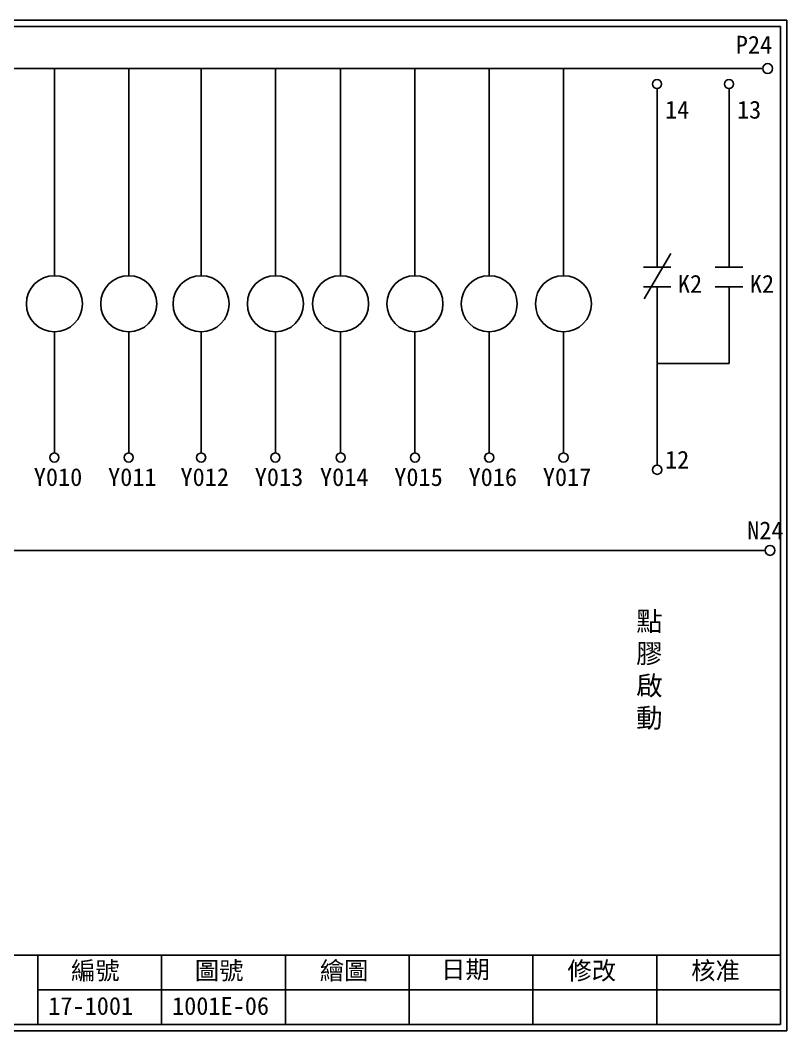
# Model space of a CAD drawing. Extents: x 926 to 1213, y 3 to 207.
# Drawn here: x 1057.9 to 1212.7, y 3 to 207 of the extents above; entities that cross this region are included whole.
import ezdxf

# ---------------------------------------------------------------- set-up
doc = ezdxf.new("R2010")
doc.units = 0
doc.layers.get('0').update_dxf_attribs({"linetype": 'CONTINUOUS'})
doc.layers.add('圖框層', color=7, linetype='CONTINUOUS')
doc.layers.add('標尺寸層', color=3, linetype='CONTINUOUS')
doc.styles.add('CNS', font='romanc.shx', dxfattribs={"bigfont": 'chineset.shx'})
doc.styles.add('STSL', font='kaiu.ttf')

msp = doc.modelspace()

# ---------------------------------------------------------------- linework, layer by layer
at = {"color": 7}
for p, q in [((1186.54, 157.14), (1186.54, 193.16)), ((1201.08, 157.14), (1201.08, 193.16)), ((1186.57, 117.15), (1186.57, 153.17))]:
    msp.add_line(p, q, dxfattribs=at)
for centre in [(1208.88, 197.22), (1209.36, 99.96)]:
    msp.add_circle(centre, 1)
at = {"layer": '圖框層', "color": 7}
for p, q in [((1212.74, 206.97), (925.74, 206.97)), ((1212.74, 3), (1212.74, 206.97)), ((1211.49, 205.72), (926.99, 205.72)), ((1211.49, 4.25), (1211.49, 205.72)), ((926.99, 18.25), (1211.49, 18.25)), ((1061.49, 4.25), (1061.49, 18.25)), ((1086.49, 4.25), (1086.49, 18.25)), ((1111.49, 4.25), (1111.49, 18.25)), ((1136.49, 4.25), (1136.49, 18.25)), ((1161.49, 4.25), (1161.49, 18.25)), ((1186.49, 4.25), (1186.49, 18.25)), ((1061.49, 11.25), (1211.49, 11.25)), ((926.99, 4.25), (1211.49, 4.25)), ((925.74, 3), (1212.74, 3))]:
    msp.add_line(p, q, dxfattribs=at)
at = {"layer": '標尺寸層', "color": 7}
for p, q in [((930.28, 197.22), (1207.88, 197.22)), ((1064.86, 197.22), (1064.86, 155.39)), ((1079.86, 197.22), (1079.86, 155.39)), ((1094.48, 197.22), (1094.48, 155.39)), ((1109.48, 197.22), (1109.48, 155.39)), ((1122.65, 197.22), (1122.65, 155.39)), ((1137.65, 197.22), (1137.65, 155.39)), ((1152.65, 197.22), (1152.65, 155.39)), ((1167.65, 197.22), (1167.65, 155.39)), ((1189.34, 159.89), (1183.95, 150.72)), ((1183.78, 157.14), (1189.35, 157.14)), ((1198.31, 157.14), (1203.88, 157.14)), ((1183.78, 153.17), (1189.35, 153.17)), ((1198.31, 153.17), (1203.88, 153.17)), ((1201.1, 153.17), (1201.1, 137.69)), ((1064.86, 144.07), (1064.86, 131.84)), ((1079.86, 144.07), (1079.86, 131.84)), ((1094.48, 144.07), (1094.48, 131.84)), ((1109.48, 144.07), (1109.48, 131.84)), ((1122.65, 144.07), (1122.65, 131.84)), ((1137.65, 144.07), (1137.65, 131.84)), ((1152.65, 144.07), (1152.65, 131.84)), ((1167.65, 144.07), (1167.65, 131.84)), ((1201.1, 137.69), (1186.57, 137.69)), ((930.49, 99.96), (1208.36, 99.96))]:
    msp.add_line(p, q, dxfattribs=at)
at = {"layer": '標尺寸層'}
for p, q in [((1064.86, 119.62), (1064.86, 144.07)), ((1079.86, 119.62), (1079.86, 144.07)), ((1094.48, 119.62), (1094.48, 144.07)), ((1109.48, 119.62), (1109.48, 144.07)), ((1122.65, 119.62), (1122.65, 144.07)), ((1137.65, 119.62), (1137.65, 144.07)), ((1152.65, 119.62), (1152.65, 144.07)), ((1167.65, 119.62), (1167.65, 144.07))]:
    msp.add_line(p, q, dxfattribs=at)
at = {"layer": '標尺寸層', "color": 7}
for centre, radius in [((1186.54, 194.08), 0.92), ((1201.08, 194.08), 0.92), ((1064.86, 149.73), 5.66), ((1079.86, 149.73), 5.66), ((1094.48, 149.73), 5.66), ((1109.48, 149.73), 5.66), ((1122.65, 149.73), 5.66), ((1137.65, 149.73), 5.66), ((1152.65, 149.73), 5.66), ((1167.65, 149.73), 5.66), ((1064.86, 118.7), 0.92), ((1079.86, 118.7), 0.92), ((1094.48, 118.7), 0.92), ((1109.48, 118.7), 0.92), ((1122.65, 118.7), 0.92), ((1137.65, 118.7), 0.92), ((1152.65, 118.7), 0.92), ((1167.65, 118.7), 0.92), ((1186.57, 116.23), 0.92)]:
    msp.add_circle(centre, radius, dxfattribs=at)

# ---------------------------------------------------------------- texts
at = {"layer": '圖框層', "color": 4, "style": 'STSL'}
for s, p in [('P24', (1202.44, 200.22)), ('Y010', (1060.69, 112.96)), ('Y011', (1075.69, 112.96)), ('Y012', (1090.31, 112.96)), ('Y013', (1105.31, 112.96)), ('Y014', (1118.48, 112.96)), ('Y015', (1133.48, 112.96)), ('Y016', (1148.48, 112.96)), ('Y017', (1163.48, 112.96)), ('N24', (1204.74, 102.2)), ('編號', (1068.21, 13.34)), ('圖號', (1093.21, 13.34)), ('繪圖', (1118.44, 13.34)), ('日期', (1142.96, 13.59)), ('修改', (1168.44, 13.34)), ('核准', (1193.44, 13.34)), ('17-1001', (1063.61, 6.22)), ('1001E-06', (1088.61, 6.22))]:
    msp.add_text(s, height=3.6, dxfattribs=at).set_placement(p)
at = {"layer": '圖框層', "color": 7, "style": 'STSL'}
for s, p in [('14', (1188.15, 187.11)), ('13', (1202.68, 187.11)), ('K2', (1190.75, 151.97)), ('K2', (1205.28, 151.97)), ('12', (1188.15, 116.46))]:
    msp.add_text(s, height=3.6, dxfattribs=at).set_placement(p)
at = {"layer": '標尺寸層', "color": 7, "insert": (1184.99, 75.67), "char_height": 3.9, "width": 2.8481, "attachment_point": 5, "style": 'CNS'}
msp.add_mtext('{\\fDFKai-SB|b0|i0|c136|p65;點膠啟動}', dxfattribs=at)

doc.saveas('drawing.dxf')
